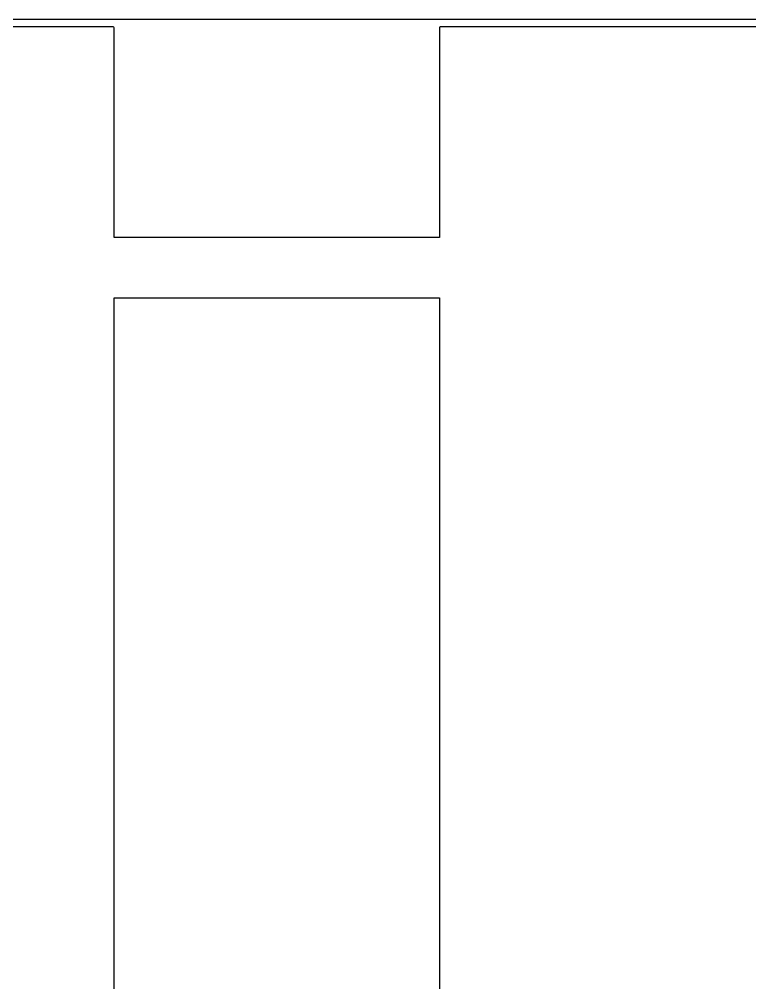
# Model space of a CAD drawing. Header units: metres. Extents: x 44.9 to 117.2, y -105.5 to -49.4.
# Drawn here: x 91.45 to 101.15, y -62.23 to -49.43 of the extents above; entities that cross this region are included whole.
import ezdxf

# ---------------------------------------------------------------- set-up
doc = ezdxf.new("R2010")
doc.units = ezdxf.units.M

msp = doc.modelspace()

# ---------------------------------------------------------------- linework, layer by layer
for points in [[(44.858, -105.51), (44.858, -49.43), (117.242, -49.43), (117.242, -105.51), (44.858, -105.51)], [(117.13, -49.53), (97.04, -49.53), (97.031, -49.533), (97.028, -49.542), (97.028, -52.331), (97.028, -52.331), (97.028, -52.331), (97.028, -52.331), (97.028, -52.331), (97.028, -52.331), (97.028, -52.331), (97.028, -52.331), (97.028, -52.331), (97.028, -52.331), (97.028, -52.331), (97.028, -52.331), (97.028, -52.331), (97.028, -52.331), (97.028, -52.331), (97.028, -52.331), (97.028, -52.331), (97.028, -52.331), (97.028, -52.331), (97.028, -52.331), (97.028, -52.331), (97.028, -52.331), (97.028, -52.331), (97.028, -52.331), (97.028, -52.331), (97.028, -52.331), (97.028, -52.331), (97.028, -52.331), (97.028, -52.331), (97.028, -52.331), (97.028, -52.331), (97.028, -52.331), (97.028, -52.331), (97.028, -52.331), (92.708, -52.331), (92.708, -52.331), (92.708, -52.331), (92.708, -52.331), (92.708, -52.331), (92.708, -52.331), (92.708, -52.331), (92.708, -52.331), (92.708, -52.331), (92.708, -52.331), (92.708, -52.331), (92.708, -52.331), (92.708, -52.331), (92.708, -52.331), (92.708, -52.331), (92.708, -52.331), (92.708, -52.331), (92.708, -52.331), (92.708, -52.331), (92.708, -52.331), (92.708, -52.331), (92.708, -52.331), (92.708, -52.331), (92.708, -52.331), (92.708, -52.331), (92.708, -52.331), (92.708, -52.331), (92.708, -52.331), (92.708, -52.331), (92.708, -52.331), (92.708, -52.331), (92.708, -52.331), (92.708, -52.331), (92.708, -52.331), (92.708, -49.542), (92.705, -49.533), (92.696, -49.53), (44.97, -49.53)], [(92.708, -87.68), (92.708, -53.132), (92.708, -53.132), (92.708, -53.132), (92.708, -53.132), (92.708, -53.132), (92.708, -53.132), (92.708, -53.132), (92.708, -53.132), (92.708, -53.132), (92.708, -53.132), (92.708, -53.132), (92.708, -53.132), (92.708, -53.132), (92.708, -53.132), (92.708, -53.132), (92.708, -53.132), (92.708, -53.132), (92.708, -53.132), (92.708, -53.132), (92.708, -53.132), (92.708, -53.132), (92.708, -53.132), (92.708, -53.132), (92.708, -53.132), (92.708, -53.132), (92.708, -53.132), (92.708, -53.132), (92.708, -53.132), (92.708, -53.132), (92.708, -53.132), (92.708, -53.132), (92.708, -53.132), (92.708, -53.132), (92.708, -53.132), (97.028, -53.132), (97.028, -53.132), (97.028, -53.132), (97.028, -53.132), (97.028, -53.132), (97.028, -53.132), (97.028, -53.132), (97.028, -53.132), (97.028, -53.132), (97.028, -53.132), (97.028, -53.132), (97.028, -53.132), (97.028, -53.132), (97.028, -53.132), (97.028, -53.132), (97.028, -53.132), (97.028, -53.132), (97.028, -53.132), (97.028, -53.132), (97.028, -53.132), (97.028, -53.132), (97.028, -53.132), (97.028, -53.132), (97.028, -53.132), (97.028, -53.132), (97.028, -53.132), (97.028, -53.132), (97.028, -53.132), (97.028, -53.132), (97.028, -53.132), (97.028, -53.132), (97.028, -53.132), (97.028, -53.132), (97.028, -53.132), (97.028, -87.68)]]:
    msp.add_lwpolyline(points)

doc.saveas('drawing.dxf')
